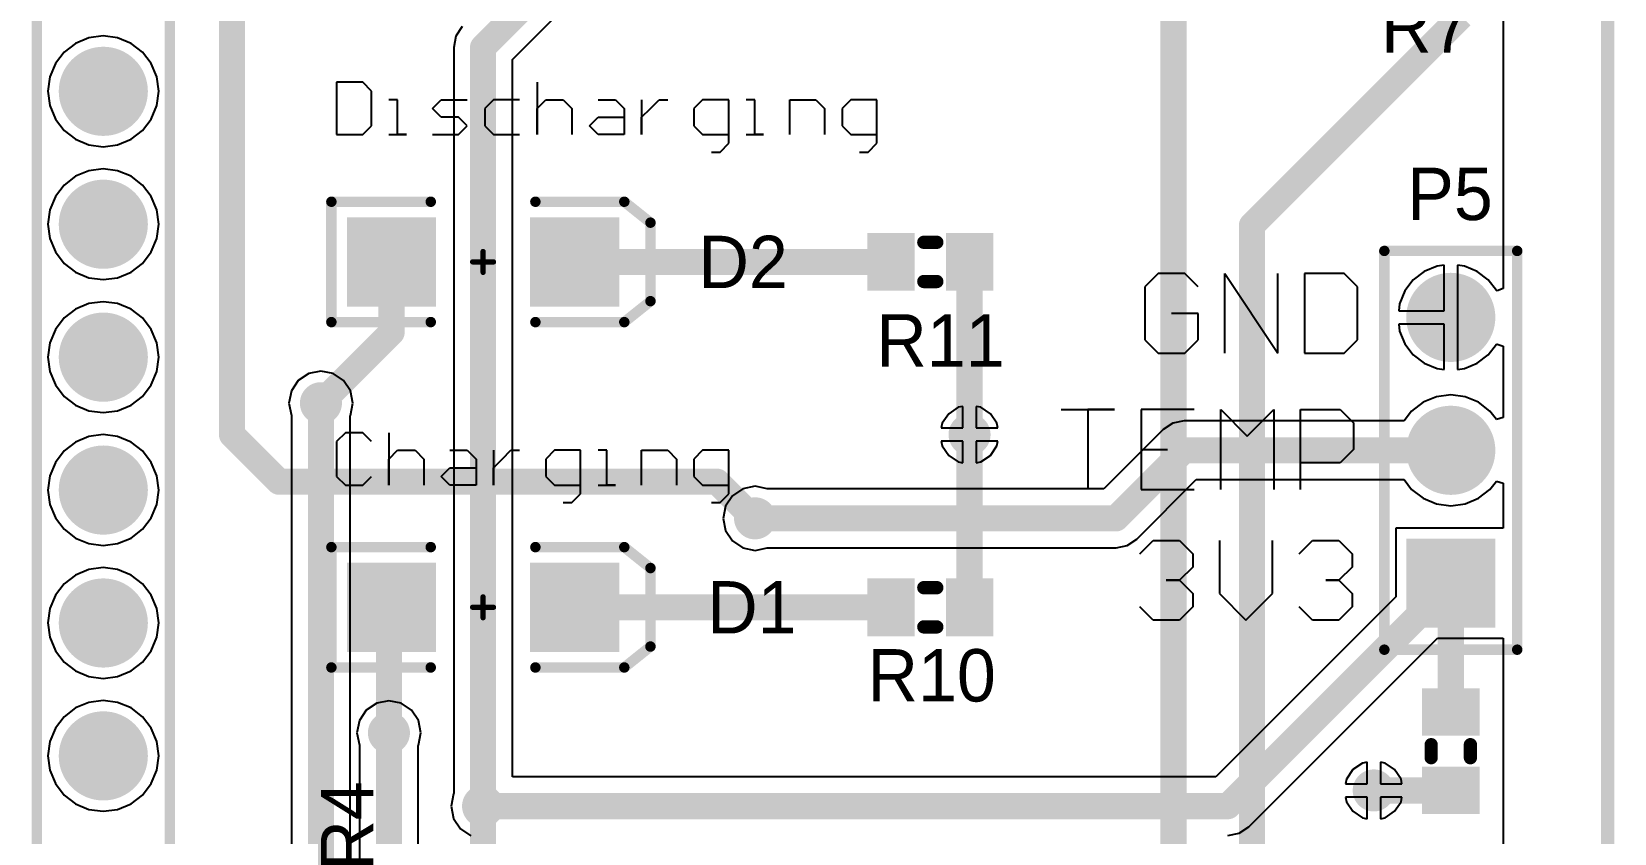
# Model space of a CAD drawing. Header units: millimetres. Extents: x -0.1 to 49.1, y -0.1 to 70.1.
# Drawn here: x 18.87 to 49.13, y 26.38 to 41.7 of the extents above; entities that cross this region are included whole.
import ezdxf

# ---------------------------------------------------------------- set-up
doc = ezdxf.new("R2010")
doc.units = ezdxf.units.MM
for name, color, linetype in [('BottomLayer', 5, 'Continuous'), ('BottomSolder', 6, 'Continuous'), ('Mechanical1', 6, 'Continuous'), ('MultiLayer', 9, 'Continuous'), ('TopLayer', 1, 'Continuous'), ('TopOverlay', 2, 'Continuous'), ('TopPaste', 8, 'Continuous'), ('TopSolder', 216, 'Continuous')]:
    doc.layers.add(name, color=color, linetype=linetype)

# ---------------------------------------------------------------- blocks, each defined once
blk = doc.blocks.new('C___0603__1608_________6')
at = {"layer": 'TopLayer'}
for points in [[(-0.35, -0.45), (0.35, -0.45), (-0.35, 0.45), (0.35, 0.45)], [(1.15, -0.45), (1.85, -0.45), (1.15, 0.45), (1.85, 0.45)]]:
    blk.add_solid(points, dxfattribs=at)
at = {"layer": 'TopOverlay', "const_width": 0.254}
for points in [[(0.625, 0.375), (0.875, 0.375)], [(0.625, -0.375), (0.875, -0.375)]]:
    blk.add_lwpolyline(points, dxfattribs=at)
at = {"layer": 'TopOverlay', "const_width": 0.127}
for points in [[(0.562, 0.375, 1), (0.689, 0.375, 1)], [(0.811, 0.375, 1), (0.938, 0.375, 1)], [(0.562, -0.375, 1), (0.689, -0.375, 1)], [(0.811, -0.375, 1), (0.938, -0.375, 1)]]:
    blk.add_lwpolyline(points, format="xyb", close=True, dxfattribs=at)
at = {"layer": 'TopPaste'}
for points in [[(-0.35, -0.45), (0.35, -0.45), (-0.35, 0.45), (0.35, 0.45)], [(1.15, -0.45), (1.85, -0.45), (1.15, 0.45), (1.85, 0.45)]]:
    blk.add_solid(points, dxfattribs=at)
at = {"layer": 'TopSolder'}
for points in [[(-0.452, -0.552), (0.452, -0.552), (-0.452, 0.552), (0.452, 0.552)], [(1.048, -0.552), (1.952, -0.552), (1.048, 0.552), (1.952, 0.552)]]:
    blk.add_solid(points, dxfattribs=at)
blk = doc.blocks.new('HDR1X3_7')
at = {"layer": 'BottomLayer', "const_width": 0.75}
for points in [[(2.165, 0, 1), (2.915, 0, 1)], [(4.705, 0, 1), (5.455, 0, 1)]]:
    blk.add_lwpolyline(points, format="xyb", close=True, dxfattribs=at)
at = {"layer": 'BottomLayer'}
blk.add_solid([(-0.75, -0.75), (0.75, -0.75), (-0.75, 0.75), (0.75, 0.75)], dxfattribs=at)
at = {"layer": 'BottomSolder', "const_width": 0.852}
for points in [[(2.114, 0, 1), (2.966, 0, 1)], [(4.654, 0, 1), (5.506, 0, 1)]]:
    blk.add_lwpolyline(points, format="xyb", close=True, dxfattribs=at)
at = {"layer": 'BottomSolder'}
blk.add_solid([(-0.852, -0.852), (0.852, -0.852), (-0.852, 0.852), (0.852, 0.852)], dxfattribs=at)
at = {"layer": 'MultiLayer', "const_width": 0.75}
for points in [[(2.165, 0, 1), (2.915, 0, 1)], [(4.705, 0, 1), (5.455, 0, 1)]]:
    blk.add_lwpolyline(points, format="xyb", close=True, dxfattribs=at)
at = {"layer": 'MultiLayer'}
blk.add_solid([(-0.75, -0.75), (0.75, -0.75), (-0.75, 0.75), (0.75, 0.75)], dxfattribs=at)
at = {"layer": 'TopLayer', "const_width": 0.75}
for points in [[(2.165, 0, 1), (2.915, 0, 1)], [(4.705, 0, 1), (5.455, 0, 1)]]:
    blk.add_lwpolyline(points, format="xyb", close=True, dxfattribs=at)
at = {"layer": 'TopLayer'}
blk.add_solid([(-0.75, -0.75), (0.75, -0.75), (-0.75, 0.75), (0.75, 0.75)], dxfattribs=at)
at = {"layer": 'TopOverlay', "const_width": 0.2}
for points in [[(-1.27, 1.27), (-1.27, -1.27)], [(-1.27, 1.27), (6.35, 1.27)], [(6.35, 1.27), (6.35, -1.27)], [(-1.27, -1.27), (6.35, -1.27)]]:
    blk.add_lwpolyline(points, dxfattribs=at)
at = {"layer": 'TopOverlay', "const_width": 0.1}
for points in [[(-1.32, 1.27, 1), (-1.22, 1.27, 1)], [(-1.32, 1.27, 1), (-1.22, 1.27, 1)], [(6.3, 1.27, 1), (6.4, 1.27, 1)], [(6.3, 1.27, 1), (6.4, 1.27, 1)], [(-1.32, -1.27, 1), (-1.22, -1.27, 1)], [(-1.32, -1.27, 1), (-1.22, -1.27, 1)], [(6.3, -1.27, 1), (6.4, -1.27, 1)], [(6.3, -1.27, 1), (6.4, -1.27, 1)]]:
    blk.add_lwpolyline(points, format="xyb", close=True, dxfattribs=at)
at = {"layer": 'TopSolder', "const_width": 0.852}
for points in [[(2.114, 0, 1), (2.966, 0, 1)], [(4.654, 0, 1), (5.506, 0, 1)]]:
    blk.add_lwpolyline(points, format="xyb", close=True, dxfattribs=at)
at = {"layer": 'TopSolder'}
blk.add_solid([(-0.852, -0.852), (0.852, -0.852), (-0.852, 0.852), (0.852, 0.852)], dxfattribs=at)
blk = doc.blocks.new('R___0603__1608_________19')
at = {"layer": 'TopLayer'}
for points in [[(-0.35, -0.45), (0.35, -0.45), (-0.35, 0.45), (0.35, 0.45)], [(1.15, -0.45), (1.85, -0.45), (1.15, 0.45), (1.85, 0.45)]]:
    blk.add_solid(points, dxfattribs=at)
at = {"layer": 'TopOverlay', "const_width": 0.254}
for points in [[(0.875, 0.375), (0.625, 0.375)], [(0.875, -0.375), (0.625, -0.375)]]:
    blk.add_lwpolyline(points, dxfattribs=at)
at = {"layer": 'TopOverlay', "const_width": 0.127}
for points in [[(0.562, 0.375, 1), (0.689, 0.375, 1)], [(0.811, 0.375, 1), (0.938, 0.375, 1)], [(0.562, -0.375, 1), (0.689, -0.375, 1)], [(0.811, -0.375, 1), (0.938, -0.375, 1)]]:
    blk.add_lwpolyline(points, format="xyb", close=True, dxfattribs=at)
at = {"layer": 'TopPaste'}
for points in [[(-0.35, -0.45), (0.35, -0.45), (-0.35, 0.45), (0.35, 0.45)], [(1.15, -0.45), (1.85, -0.45), (1.15, 0.45), (1.85, 0.45)]]:
    blk.add_solid(points, dxfattribs=at)
at = {"layer": 'TopSolder'}
for points in [[(-0.452, -0.552), (0.452, -0.552), (-0.452, 0.552), (0.452, 0.552)], [(1.048, -0.552), (1.952, -0.552), (1.048, 0.552), (1.952, 0.552)]]:
    blk.add_solid(points, dxfattribs=at)
blk = doc.blocks.new('R___0603__1608_________20')
at = {"layer": 'TopLayer'}
for points in [[(-0.35, -0.45), (0.35, -0.45), (-0.35, 0.45), (0.35, 0.45)], [(1.15, -0.45), (1.85, -0.45), (1.15, 0.45), (1.85, 0.45)]]:
    blk.add_solid(points, dxfattribs=at)
at = {"layer": 'TopOverlay', "const_width": 0.254}
for points in [[(0.875, 0.375), (0.625, 0.375)], [(0.875, -0.375), (0.625, -0.375)]]:
    blk.add_lwpolyline(points, dxfattribs=at)
at = {"layer": 'TopOverlay', "const_width": 0.127}
for points in [[(0.562, 0.375, 1), (0.689, 0.375, 1)], [(0.811, 0.375, 1), (0.938, 0.375, 1)], [(0.562, -0.375, 1), (0.689, -0.375, 1)], [(0.811, -0.375, 1), (0.938, -0.375, 1)]]:
    blk.add_lwpolyline(points, format="xyb", close=True, dxfattribs=at)
at = {"layer": 'TopPaste'}
for points in [[(-0.35, -0.45), (0.35, -0.45), (-0.35, 0.45), (0.35, 0.45)], [(1.15, -0.45), (1.85, -0.45), (1.15, 0.45), (1.85, 0.45)]]:
    blk.add_solid(points, dxfattribs=at)
at = {"layer": 'TopSolder'}
for points in [[(-0.452, -0.552), (0.452, -0.552), (-0.452, 0.552), (0.452, 0.552)], [(1.048, -0.552), (1.952, -0.552), (1.048, 0.552), (1.952, 0.552)]]:
    blk.add_solid(points, dxfattribs=at)
blk = doc.blocks.new('HDR1X24_25')
at = {"layer": 'BottomLayer', "const_width": 0.75}
for points in [[(22.485, 0, 1), (23.235, 0, 1)], [(25.025, 0, 1), (25.775, 0, 1)], [(27.565, 0, 1), (28.315, 0, 1)], [(30.105, 0, 1), (30.855, 0, 1)], [(32.645, 0, 1), (33.395, 0, 1)], [(35.185, 0, 1), (35.935, 0, 1)]]:
    blk.add_lwpolyline(points, format="xyb", close=True, dxfattribs=at)
at = {"layer": 'BottomSolder', "const_width": 0.852}
for points in [[(22.434, 0, 1), (23.286, 0, 1)], [(24.974, 0, 1), (25.826, 0, 1)], [(27.514, 0, 1), (28.366, 0, 1)], [(30.054, 0, 1), (30.906, 0, 1)], [(32.594, 0, 1), (33.446, 0, 1)], [(35.134, 0, 1), (35.986, 0, 1)]]:
    blk.add_lwpolyline(points, format="xyb", close=True, dxfattribs=at)
at = {"layer": 'MultiLayer', "const_width": 0.75}
for points in [[(22.485, 0, 1), (23.235, 0, 1)], [(25.025, 0, 1), (25.775, 0, 1)], [(27.565, 0, 1), (28.315, 0, 1)], [(30.105, 0, 1), (30.855, 0, 1)], [(32.645, 0, 1), (33.395, 0, 1)], [(35.185, 0, 1), (35.935, 0, 1)]]:
    blk.add_lwpolyline(points, format="xyb", close=True, dxfattribs=at)
at = {"layer": 'TopLayer', "const_width": 0.75}
for points in [[(22.485, 0, 1), (23.235, 0, 1)], [(25.025, 0, 1), (25.775, 0, 1)], [(27.565, 0, 1), (28.315, 0, 1)], [(30.105, 0, 1), (30.855, 0, 1)], [(32.645, 0, 1), (33.395, 0, 1)], [(35.185, 0, 1), (35.935, 0, 1)]]:
    blk.add_lwpolyline(points, format="xyb", close=True, dxfattribs=at)
at = {"layer": 'TopOverlay', "const_width": 0.2}
for points in [[(0.635, 1.27), (59.69, 1.27)], [(-1.27, -1.27), (59.69, -1.27)]]:
    blk.add_lwpolyline(points, dxfattribs=at)
at = {"layer": 'TopSolder', "const_width": 0.852}
for points in [[(22.434, 0, 1), (23.286, 0, 1)], [(24.974, 0, 1), (25.826, 0, 1)], [(27.514, 0, 1), (28.366, 0, 1)], [(30.054, 0, 1), (30.906, 0, 1)], [(32.594, 0, 1), (33.446, 0, 1)], [(35.134, 0, 1), (35.986, 0, 1)]]:
    blk.add_lwpolyline(points, format="xyb", close=True, dxfattribs=at)
blk = doc.blocks.new('3_2X1_6X1_1_29')
at = {"layer": 'Mechanical1', "const_width": 0.1}
for points in [[(-0.2, 0), (0.2, 0)], [(0, -0.2), (0, 0.2)]]:
    blk.add_lwpolyline(points, dxfattribs=at)
at = {"layer": 'Mechanical1', "const_width": 0.05}
for points in [[(-0.225, 0, 1), (-0.175, 0, 1)], [(-0.025, 0.2, 1), (0.025, 0.2, 1)], [(0.175, 0, 1), (0.225, 0, 1)], [(-0.025, -0.2, 1), (0.025, -0.2, 1)]]:
    blk.add_lwpolyline(points, format="xyb", close=True, dxfattribs=at)
at = {"layer": 'TopLayer'}
for points in [[(-2.5, -0.75), (-1, -0.75), (-2.5, 0.75), (-1, 0.75)], [(1, -0.75), (2.5, -0.75), (1, 0.75), (2.5, 0.75)]]:
    blk.add_solid(points, dxfattribs=at)
at = {"layer": 'TopOverlay', "const_width": 0.2}
for points in [[(-2.9, -1.15), (-2.9, 1.15)], [(-2.9, 1.15), (-1, 1.15)], [(1, 1.15), (2.7, 1.15)], [(2.7, 1.15), (3.2, 0.75)], [(3.2, -0.75), (3.2, 0.75)], [(2.7, -1.15), (3.2, -0.75)], [(-2.9, -1.15), (-1, -1.15)], [(1, -1.15), (2.7, -1.15)]]:
    blk.add_lwpolyline(points, dxfattribs=at)
at = {"layer": 'TopOverlay', "const_width": 0.1}
for points in [[(-2.95, 1.15, 1), (-2.85, 1.15, 1)], [(-2.95, 1.15, 1), (-2.85, 1.15, 1)], [(-1.05, 1.15, 1), (-0.95, 1.15, 1)], [(0.95, 1.15, 1), (1.05, 1.15, 1)], [(2.65, 1.15, 1), (2.75, 1.15, 1)], [(2.65, 1.15, 1), (2.75, 1.15, 1)], [(3.15, 0.75, 1), (3.25, 0.75, 1)], [(3.15, 0.75, 1), (3.25, 0.75, 1)], [(3.15, -0.75, 1), (3.25, -0.75, 1)], [(3.15, -0.75, 1), (3.25, -0.75, 1)], [(-2.95, -1.15, 1), (-2.85, -1.15, 1)], [(-2.95, -1.15, 1), (-2.85, -1.15, 1)], [(-1.05, -1.15, 1), (-0.95, -1.15, 1)], [(0.95, -1.15, 1), (1.05, -1.15, 1)], [(2.65, -1.15, 1), (2.75, -1.15, 1)], [(2.65, -1.15, 1), (2.75, -1.15, 1)]]:
    blk.add_lwpolyline(points, format="xyb", close=True, dxfattribs=at)
at = {"layer": 'TopPaste'}
for points in [[(-2.5, -0.75), (-1, -0.75), (-2.5, 0.75), (-1, 0.75)], [(1, -0.75), (2.5, -0.75), (1, 0.75), (2.5, 0.75)]]:
    blk.add_solid(points, dxfattribs=at)
at = {"layer": 'TopSolder'}
for points in [[(-2.602, -0.852), (-0.898, -0.852), (-2.602, 0.852), (-0.898, 0.852)], [(0.898, -0.852), (2.602, -0.852), (0.898, 0.852), (2.602, 0.852)]]:
    blk.add_solid(points, dxfattribs=at)
blk = doc.blocks.new('3_2X1_6X1_1_30')
at = {"layer": 'Mechanical1', "const_width": 0.1}
for points in [[(-0.2, 0), (0.2, 0)], [(0, -0.2), (0, 0.2)]]:
    blk.add_lwpolyline(points, dxfattribs=at)
at = {"layer": 'Mechanical1', "const_width": 0.05}
for points in [[(-0.225, 0, 1), (-0.175, 0, 1)], [(-0.025, 0.2, 1), (0.025, 0.2, 1)], [(0.175, 0, 1), (0.225, 0, 1)], [(-0.025, -0.2, 1), (0.025, -0.2, 1)]]:
    blk.add_lwpolyline(points, format="xyb", close=True, dxfattribs=at)
at = {"layer": 'TopLayer'}
for points in [[(-2.5, -0.75), (-1, -0.75), (-2.5, 0.75), (-1, 0.75)], [(1, -0.75), (2.5, -0.75), (1, 0.75), (2.5, 0.75)]]:
    blk.add_solid(points, dxfattribs=at)
at = {"layer": 'TopOverlay', "const_width": 0.2}
for points in [[(-2.9, -1.15), (-2.9, 1.15)], [(-2.9, 1.15), (-1, 1.15)], [(1, 1.15), (2.7, 1.15)], [(2.7, 1.15), (3.2, 0.75)], [(3.2, -0.75), (3.2, 0.75)], [(2.7, -1.15), (3.2, -0.75)], [(-2.9, -1.15), (-1, -1.15)], [(1, -1.15), (2.7, -1.15)]]:
    blk.add_lwpolyline(points, dxfattribs=at)
at = {"layer": 'TopOverlay', "const_width": 0.1}
for points in [[(-2.95, 1.15, 1), (-2.85, 1.15, 1)], [(-2.95, 1.15, 1), (-2.85, 1.15, 1)], [(-1.05, 1.15, 1), (-0.95, 1.15, 1)], [(0.95, 1.15, 1), (1.05, 1.15, 1)], [(2.65, 1.15, 1), (2.75, 1.15, 1)], [(2.65, 1.15, 1), (2.75, 1.15, 1)], [(3.15, 0.75, 1), (3.25, 0.75, 1)], [(3.15, 0.75, 1), (3.25, 0.75, 1)], [(3.15, -0.75, 1), (3.25, -0.75, 1)], [(3.15, -0.75, 1), (3.25, -0.75, 1)], [(-2.95, -1.15, 1), (-2.85, -1.15, 1)], [(-2.95, -1.15, 1), (-2.85, -1.15, 1)], [(-1.05, -1.15, 1), (-0.95, -1.15, 1)], [(0.95, -1.15, 1), (1.05, -1.15, 1)], [(2.65, -1.15, 1), (2.75, -1.15, 1)], [(2.65, -1.15, 1), (2.75, -1.15, 1)]]:
    blk.add_lwpolyline(points, format="xyb", close=True, dxfattribs=at)
at = {"layer": 'TopPaste'}
for points in [[(-2.5, -0.75), (-1, -0.75), (-2.5, 0.75), (-1, 0.75)], [(1, -0.75), (2.5, -0.75), (1, 0.75), (2.5, 0.75)]]:
    blk.add_solid(points, dxfattribs=at)
at = {"layer": 'TopSolder'}
for points in [[(-2.602, -0.852), (-0.898, -0.852), (-2.602, 0.852), (-0.898, 0.852)], [(0.898, -0.852), (2.602, -0.852), (0.898, 0.852), (2.602, 0.852)]]:
    blk.add_solid(points, dxfattribs=at)

msp = doc.modelspace()

# ---------------------------------------------------------------- linework, layer by layer
at = {"layer": 'BottomLayer'}
for p, q in [((47, 61.95), (47, 36.792)), ((28.061, 41.168), (30.832, 43.939)), ((27.103, 41.797), (26.982, 41.615)), ((19.71, 41.477), (19.491, 41.309)), ((19.966, 41.583), (19.71, 41.477)), ((20.24, 41.619), (19.966, 41.583)), ((20.514, 41.583), (20.24, 41.619)), ((20.77, 41.477), (20.514, 41.583)), ((20.989, 41.309), (20.77, 41.477)), ((26.982, 41.615), (26.939, 41.4)), ((19.491, 41.309), (19.323, 41.09)), ((21.157, 41.09), (20.989, 41.309)), ((26.939, 41.4), (26.939, 27.141)), ((28.061, 27.461), (28.061, 41.168)), ((19.323, 41.09), (19.217, 40.834)), ((21.263, 40.834), (21.157, 41.09)), ((19.217, 40.834), (19.181, 40.56)), ((19.181, 40.56), (19.217, 40.286)), ((21.299, 40.56), (21.263, 40.834)), ((21.263, 40.286), (21.299, 40.56)), ((19.217, 40.286), (19.323, 40.03)), ((21.157, 40.03), (21.263, 40.286)), ((19.323, 40.03), (19.491, 39.811)), ((20.989, 39.811), (21.157, 40.03)), ((19.491, 39.811), (19.71, 39.643)), ((19.71, 39.643), (19.966, 39.537)), ((20.514, 39.537), (20.77, 39.643)), ((20.77, 39.643), (20.989, 39.811)), ((19.966, 39.537), (20.24, 39.501)), ((20.24, 39.501), (20.514, 39.537)), ((19.966, 39.043), (19.71, 38.937)), ((20.24, 39.079), (19.966, 39.043)), ((20.514, 39.043), (20.24, 39.079)), ((20.77, 38.937), (20.514, 39.043)), ((19.491, 38.769), (19.323, 38.55)), ((19.71, 38.937), (19.491, 38.769)), ((20.989, 38.769), (20.77, 38.937)), ((21.157, 38.55), (20.989, 38.769)), ((19.323, 38.55), (19.217, 38.294)), ((21.263, 38.294), (21.157, 38.55)), ((19.217, 38.294), (19.181, 38.02)), ((21.299, 38.02), (21.263, 38.294)), ((19.181, 38.02), (19.217, 37.746)), ((21.263, 37.746), (21.299, 38.02)), ((19.217, 37.746), (19.323, 37.49)), ((21.157, 37.49), (21.263, 37.746)), ((19.323, 37.49), (19.491, 37.271)), ((19.491, 37.271), (19.71, 37.103)), ((20.77, 37.103), (20.989, 37.271)), ((20.989, 37.271), (21.157, 37.49)), ((45.738, 37.218), (45.494, 37.117)), ((45.873, 37.236), (45.738, 37.218)), ((45.873, 36.367), (45.873, 37.236)), ((46.262, 37.218), (46.127, 37.236)), ((46.127, 37.236), (46.127, 36.24)), ((46.506, 37.117), (46.262, 37.218)), ((19.71, 37.103), (19.966, 36.997)), ((19.966, 36.997), (20.24, 36.961)), ((20.24, 36.961), (20.514, 36.997)), ((20.514, 36.997), (20.77, 37.103)), ((45.284, 36.956), (45.123, 36.746)), ((45.494, 37.117), (45.284, 36.956)), ((46.716, 36.956), (46.506, 37.117)), ((46.873, 36.752), (46.716, 36.956)), ((45.123, 36.746), (45.022, 36.502)), ((46.886, 36.75), (46.873, 36.752)), ((47, 36.792), (46.886, 36.75)), ((19.71, 36.397), (19.491, 36.229)), ((19.966, 36.503), (19.71, 36.397)), ((20.24, 36.539), (19.966, 36.503)), ((20.514, 36.503), (20.24, 36.539)), ((20.77, 36.397), (20.514, 36.503)), ((20.989, 36.229), (20.77, 36.397)), ((45.022, 36.502), (45.004, 36.367)), ((45.004, 36.367), (45.873, 36.367)), ((19.323, 36.01), (19.217, 35.754)), ((19.491, 36.229), (19.323, 36.01)), ((21.157, 36.01), (20.989, 36.229)), ((21.263, 35.754), (21.157, 36.01)), ((45.873, 36.113), (45.004, 36.113)), ((45.004, 36.113), (45.022, 35.978)), ((45.873, 35.244), (45.873, 36.113)), ((46.127, 36.24), (46.127, 35.244)), ((19.217, 35.754), (19.181, 35.48)), ((21.299, 35.48), (21.263, 35.754)), ((45.022, 35.978), (45.123, 35.734)), ((45.123, 35.734), (45.284, 35.524)), ((46.716, 35.524), (46.873, 35.728)), ((46.873, 35.728), (46.886, 35.73)), ((46.886, 35.73), (47, 35.688)), ((19.181, 35.48), (19.217, 35.206)), ((21.263, 35.206), (21.299, 35.48)), ((45.284, 35.524), (45.494, 35.363)), ((46.506, 35.363), (46.716, 35.524)), ((47, 35.688), (47, 34.33)), ((19.217, 35.206), (19.323, 34.95)), ((21.157, 34.95), (21.263, 35.206)), ((24.166, 35.165), (23.967, 35.033)), ((24.4, 35.212), (24.166, 35.165)), ((24.634, 35.165), (24.4, 35.212)), ((24.833, 35.033), (24.634, 35.165)), ((45.494, 35.363), (45.738, 35.262)), ((45.738, 35.262), (45.873, 35.244)), ((46.127, 35.244), (46.262, 35.262)), ((46.262, 35.262), (46.506, 35.363)), ((19.323, 34.95), (19.491, 34.731)), ((20.989, 34.731), (21.157, 34.95)), ((23.835, 34.834), (23.788, 34.6)), ((23.967, 35.033), (23.835, 34.834)), ((24.965, 34.834), (24.833, 35.033)), ((25.012, 34.6), (24.965, 34.834)), ((19.491, 34.731), (19.71, 34.563)), ((19.71, 34.563), (19.966, 34.457)), ((20.514, 34.457), (20.77, 34.563)), ((20.77, 34.563), (20.989, 34.731)), ((23.788, 34.6), (23.835, 34.366)), ((24.965, 34.366), (25.012, 34.6)), ((36.584, 34.522), (36.401, 34.399)), ((36.673, 34.54), (36.584, 34.522)), ((36.673, 34.127), (36.673, 34.54)), ((37.016, 34.522), (36.927, 34.54)), ((36.927, 34.54), (36.927, 34.127)), ((37.199, 34.399), (37.016, 34.522)), ((45.47, 34.617), (45.251, 34.449)), ((45.726, 34.723), (45.47, 34.617)), ((46, 34.759), (45.726, 34.723)), ((46.274, 34.723), (46, 34.759)), ((46.53, 34.617), (46.274, 34.723)), ((46.749, 34.449), (46.53, 34.617)), ((19.966, 34.457), (20.24, 34.421)), ((20.24, 34.421), (20.514, 34.457)), ((23.835, 34.366), (23.839, 34.359)), ((23.839, 34.359), (23.839, 19.932)), ((24.961, 34.359), (24.965, 34.366)), ((24.961, 19.7), (24.961, 34.359)), ((36.278, 34.216), (36.26, 34.127)), ((36.401, 34.399), (36.278, 34.216)), ((37.322, 34.216), (37.199, 34.399)), ((37.34, 34.127), (37.322, 34.216)), ((40.685, 34.218), (40.503, 34.097)), ((40.9, 34.261), (40.685, 34.218)), ((45.107, 34.261), (40.9, 34.261)), ((45.251, 34.449), (45.107, 34.261)), ((46.873, 34.287), (46.749, 34.449)), ((47, 34.33), (46.873, 34.287)), ((19.966, 33.963), (19.71, 33.857)), ((20.24, 33.999), (19.966, 33.963)), ((20.514, 33.963), (20.24, 33.999)), ((20.77, 33.857), (20.514, 33.963)), ((36.26, 34.127), (36.673, 34.127)), ((36.927, 34.127), (37.34, 34.127)), ((40.503, 34.097), (39.368, 32.961)), ((19.491, 33.689), (19.323, 33.47)), ((19.71, 33.857), (19.491, 33.689)), ((20.989, 33.689), (20.77, 33.857)), ((21.157, 33.47), (20.989, 33.689)), ((36.673, 33.873), (36.26, 33.873)), ((36.26, 33.873), (36.278, 33.784)), ((36.278, 33.784), (36.401, 33.601)), ((36.401, 33.601), (36.584, 33.478)), ((36.673, 33.46), (36.673, 33.873)), ((37.34, 33.873), (36.927, 33.873)), ((36.927, 33.873), (36.927, 33.46)), ((37.016, 33.478), (37.199, 33.601)), ((37.199, 33.601), (37.322, 33.784)), ((37.322, 33.784), (37.34, 33.873)), ((19.323, 33.47), (19.217, 33.214)), ((21.263, 33.214), (21.157, 33.47)), ((36.584, 33.478), (36.673, 33.46)), ((36.927, 33.46), (37.016, 33.478)), ((19.217, 33.214), (19.181, 32.94)), ((21.299, 32.94), (21.263, 33.214)), ((32.7, 33.012), (32.466, 32.965)), ((32.934, 32.965), (32.7, 33.012)), ((39.997, 32.003), (41.132, 33.139)), ((41.132, 33.139), (45.107, 33.139)), ((45.107, 33.139), (45.251, 32.951)), ((46.749, 32.951), (46.873, 33.113)), ((46.873, 33.113), (47, 33.07)), ((47, 33.07), (47, 32.21)), ((19.181, 32.94), (19.217, 32.666)), ((21.263, 32.666), (21.299, 32.94)), ((32.267, 32.833), (32.135, 32.634)), ((32.466, 32.965), (32.267, 32.833)), ((32.941, 32.961), (32.934, 32.965)), ((39.368, 32.961), (32.941, 32.961)), ((45.251, 32.951), (45.47, 32.783)), ((45.47, 32.783), (45.726, 32.677)), ((46.274, 32.677), (46.53, 32.783)), ((46.53, 32.783), (46.749, 32.951)), ((19.217, 32.666), (19.323, 32.41)), ((19.323, 32.41), (19.491, 32.191)), ((20.989, 32.191), (21.157, 32.41)), ((21.157, 32.41), (21.263, 32.666)), ((32.135, 32.634), (32.088, 32.4)), ((32.088, 32.4), (32.135, 32.166)), ((45.726, 32.677), (46, 32.641)), ((46, 32.641), (46.274, 32.677)), ((19.491, 32.191), (19.71, 32.023)), ((20.77, 32.023), (20.989, 32.191)), ((32.135, 32.166), (32.267, 31.967)), ((47, 32.21), (44.95, 32.21)), ((44.95, 32.21), (44.95, 30.903)), ((19.71, 32.023), (19.966, 31.917)), ((19.966, 31.917), (20.24, 31.881)), ((20.24, 31.881), (20.514, 31.917)), ((20.514, 31.917), (20.77, 32.023)), ((32.267, 31.967), (32.466, 31.835)), ((32.466, 31.835), (32.7, 31.788)), ((32.7, 31.788), (32.934, 31.835)), ((32.934, 31.835), (32.941, 31.839)), ((32.941, 31.839), (39.6, 31.839)), ((39.6, 31.839), (39.815, 31.882)), ((39.815, 31.882), (39.997, 32.003)), ((19.71, 31.317), (19.491, 31.149)), ((19.966, 31.423), (19.71, 31.317)), ((20.24, 31.459), (19.966, 31.423)), ((20.514, 31.423), (20.24, 31.459)), ((20.77, 31.317), (20.514, 31.423)), ((20.989, 31.149), (20.77, 31.317)), ((19.323, 30.93), (19.217, 30.674)), ((19.491, 31.149), (19.323, 30.93)), ((21.157, 30.93), (20.989, 31.149)), ((21.263, 30.674), (21.157, 30.93)), ((44.95, 30.903), (41.508, 27.461)), ((19.217, 30.674), (19.181, 30.4)), ((21.299, 30.4), (21.263, 30.674)), ((19.181, 30.4), (19.217, 30.126)), ((21.263, 30.126), (21.299, 30.4)), ((19.217, 30.126), (19.323, 29.87)), ((21.157, 29.87), (21.263, 30.126)), ((42.137, 26.503), (45.743, 30.11)), ((45.743, 30.11), (47, 30.11)), ((47, 30.11), (47, 2)), ((19.323, 29.87), (19.491, 29.651)), ((20.989, 29.651), (21.157, 29.87)), ((19.491, 29.651), (19.71, 29.483)), ((19.71, 29.483), (19.966, 29.377)), ((19.966, 29.377), (20.24, 29.341)), ((20.24, 29.341), (20.514, 29.377)), ((20.514, 29.377), (20.77, 29.483)), ((20.77, 29.483), (20.989, 29.651)), ((19.71, 28.777), (19.491, 28.609)), ((19.966, 28.883), (19.71, 28.777)), ((20.24, 28.919), (19.966, 28.883)), ((20.514, 28.883), (20.24, 28.919)), ((20.77, 28.777), (20.514, 28.883)), ((20.989, 28.609), (20.77, 28.777)), ((25.466, 28.865), (25.267, 28.733)), ((25.7, 28.912), (25.466, 28.865)), ((25.934, 28.865), (25.7, 28.912)), ((26.133, 28.733), (25.934, 28.865)), ((19.491, 28.609), (19.323, 28.39)), ((21.157, 28.39), (20.989, 28.609)), ((25.135, 28.534), (25.088, 28.3)), ((25.267, 28.733), (25.135, 28.534)), ((26.265, 28.534), (26.133, 28.733)), ((26.312, 28.3), (26.265, 28.534)), ((19.323, 28.39), (19.217, 28.134)), ((21.263, 28.134), (21.157, 28.39)), ((25.088, 28.3), (25.135, 28.066)), ((26.265, 28.066), (26.312, 28.3)), ((19.217, 28.134), (19.181, 27.86)), ((19.181, 27.86), (19.217, 27.586)), ((21.299, 27.86), (21.263, 28.134)), ((21.263, 27.586), (21.299, 27.86)), ((25.135, 28.066), (25.139, 28.059)), ((25.139, 28.059), (25.139, 18.132)), ((26.261, 28.059), (26.265, 28.066)), ((26.261, 17.9), (26.261, 28.059)), ((19.217, 27.586), (19.323, 27.33)), ((21.157, 27.33), (21.263, 27.586)), ((44.128, 27.599), (44.005, 27.416)), ((44.311, 27.722), (44.128, 27.599)), ((44.4, 27.74), (44.311, 27.722)), ((44.4, 27.327), (44.4, 27.74)), ((44.743, 27.722), (44.654, 27.74)), ((44.654, 27.74), (44.654, 27.327)), ((44.926, 27.599), (44.743, 27.722)), ((45.049, 27.416), (44.926, 27.599)), ((19.323, 27.33), (19.491, 27.111)), ((20.989, 27.111), (21.157, 27.33)), ((41.508, 27.461), (28.061, 27.461)), ((44.005, 27.416), (43.987, 27.327)), ((43.987, 27.327), (44.4, 27.327)), ((44.654, 27.327), (45.067, 27.327)), ((45.067, 27.327), (45.049, 27.416)), ((19.491, 27.111), (19.71, 26.943)), ((19.71, 26.943), (19.966, 26.837)), ((20.514, 26.837), (20.77, 26.943)), ((20.77, 26.943), (20.989, 27.111)), ((26.935, 27.134), (26.888, 26.9)), ((26.939, 27.141), (26.935, 27.134)), ((44.4, 27.073), (43.987, 27.073)), ((43.987, 27.073), (44.005, 26.984)), ((44.005, 26.984), (44.128, 26.801)), ((44.4, 26.66), (44.4, 27.073)), ((45.067, 27.073), (44.654, 27.073)), ((44.654, 27.073), (44.654, 26.66)), ((44.926, 26.801), (45.049, 26.984)), ((45.049, 26.984), (45.067, 27.073)), ((19.966, 26.837), (20.24, 26.801)), ((20.24, 26.801), (20.514, 26.837)), ((26.888, 26.9), (26.935, 26.666)), ((26.935, 26.666), (27.067, 26.467)), ((44.128, 26.801), (44.311, 26.678)), ((44.311, 26.678), (44.4, 26.66)), ((44.654, 26.66), (44.743, 26.678)), ((44.743, 26.678), (44.926, 26.801)), ((27.067, 26.467), (27.266, 26.335)), ((41.74, 26.339), (41.955, 26.382)), ((41.955, 26.382), (42.137, 26.503))]:
    msp.add_line(p, q, dxfattribs=at)
at = {"layer": 'BottomLayer', "const_width": 0.5}
for points in [[(27.5, 41.4), (30.6, 44.5)], [(27.5, 26.9), (27.5, 41.4)], [(24.4, 19.7), (24.4, 34.6)], [(39.6, 32.4), (40.9, 33.7)], [(40.9, 33.7), (46, 33.7)], [(32.7, 32.4), (39.6, 32.4)], [(41.74, 26.9), (46, 31.16)], [(25.7, 17.9), (25.7, 28.3)], [(27.5, 26.9), (41.74, 26.9)]]:
    msp.add_lwpolyline(points, dxfattribs=at)
at = {"layer": 'BottomLayer'}
for points, const_width in [([(27.375, 41.4, 1), (27.625, 41.4, 1)], 0.25), ([(27.375, 41.4, 1), (27.625, 41.4, 1)], 0.25), ([(24.25, 34.6, 1), (24.55, 34.6, 1)], 0.3), ([(24.275, 34.6, 1), (24.525, 34.6, 1)], 0.25), ([(36.65, 34, 1), (36.95, 34, 1)], 0.3), ([(40.775, 33.7, 1), (41.025, 33.7, 1)], 0.25), ([(40.775, 33.7, 1), (41.025, 33.7, 1)], 0.25), ([(45.875, 33.7, 1), (46.125, 33.7, 1)], 0.25), ([(32.55, 32.4, 1), (32.85, 32.4, 1)], 0.3), ([(32.575, 32.4, 1), (32.825, 32.4, 1)], 0.25), ([(39.475, 32.4, 1), (39.725, 32.4, 1)], 0.25), ([(39.475, 32.4, 1), (39.725, 32.4, 1)], 0.25), ([(45.875, 31.16, 1), (46.125, 31.16, 1)], 0.25), ([(25.55, 28.3, 1), (25.85, 28.3, 1)], 0.3), ([(25.575, 28.3, 1), (25.825, 28.3, 1)], 0.25), ([(44.377, 27.2, 1), (44.677, 27.2, 1)], 0.3), ([(27.35, 26.9, 1), (27.65, 26.9, 1)], 0.3), ([(27.375, 26.9, 1), (27.625, 26.9, 1)], 0.25), ([(27.375, 26.9, 1), (27.625, 26.9, 1)], 0.25), ([(41.615, 26.9, 1), (41.865, 26.9, 1)], 0.25), ([(41.615, 26.9, 1), (41.865, 26.9, 1)], 0.25)]:
    msp.add_lwpolyline(points, format="xyb", close=True, dxfattribs=dict(at, const_width=const_width))
at = {"layer": 'BottomSolder', "const_width": 0.402}
for points in [[(24.199, 34.6, 1), (24.601, 34.6, 1)], [(36.599, 34, 1), (37.001, 34, 1)], [(32.499, 32.4, 1), (32.901, 32.4, 1)], [(25.499, 28.3, 1), (25.901, 28.3, 1)], [(44.326, 27.2, 1), (44.728, 27.2, 1)], [(27.299, 26.9, 1), (27.701, 26.9, 1)]]:
    msp.add_lwpolyline(points, format="xyb", close=True, dxfattribs=at)
at = {"layer": 'Mechanical1', "const_width": 0.254}
msp.add_lwpolyline([(49, 0), (49, 56)], dxfattribs=at)
at = {"layer": 'MultiLayer', "const_width": 0.3}
for points in [[(24.25, 34.6, 1), (24.55, 34.6, 1)], [(36.65, 34, 1), (36.95, 34, 1)], [(32.55, 32.4, 1), (32.85, 32.4, 1)], [(25.55, 28.3, 1), (25.85, 28.3, 1)], [(44.377, 27.2, 1), (44.677, 27.2, 1)], [(27.35, 26.9, 1), (27.65, 26.9, 1)]]:
    msp.add_lwpolyline(points, format="xyb", close=True, dxfattribs=at)
at = {"layer": 'TopLayer', "const_width": 0.5}
for points in [[(22.7, 34), (22.7, 65.032)], [(40.7, 24.9), (40.7, 42.8)], [(42.2, 38), (46.2, 42)], [(42.2, 24.4), (42.2, 38)], [(25.75, 35.95), (25.75, 37.3)], [(29.3, 37.3), (35.3, 37.3)], [(36.8, 34), (36.8, 37.3)], [(24.4, 34.6), (25.75, 35.95)], [(22.7, 34), (23.6, 33.1)], [(36.8, 30.8), (36.8, 34)], [(23.6, 33.1), (31.973, 33.1)], [(31.973, 33.1), (32.673, 32.4)], [(32.673, 32.4), (32.7, 32.4)], [(46, 28.7), (46, 31.16)], [(25.7, 30.65), (25.75, 30.7)], [(25.7, 28.3), (25.7, 30.65)], [(29.2, 30.7), (35.2, 30.7)], [(36.7, 30.7), (36.8, 30.8)], [(44.527, 27.2), (46, 27.2)], [(27.5, 25.265), (27.5, 26.9)]]:
    msp.add_lwpolyline(points, dxfattribs=at)
at = {"layer": 'TopLayer'}
for points, const_width in [([(42.075, 38, 1), (42.325, 38, 1)], 0.25), ([(42.075, 38, 1), (42.325, 38, 1)], 0.25), ([(25.625, 37.3, 1), (25.875, 37.3, 1)], 0.25), ([(29.175, 37.3, 1), (29.425, 37.3, 1)], 0.25), ([(35.175, 37.3, 1), (35.425, 37.3, 1)], 0.25), ([(36.675, 37.3, 1), (36.925, 37.3, 1)], 0.25), ([(25.625, 35.95, 1), (25.875, 35.95, 1)], 0.25), ([(25.625, 35.95, 1), (25.875, 35.95, 1)], 0.25), ([(24.25, 34.6, 1), (24.55, 34.6, 1)], 0.3), ([(24.275, 34.6, 1), (24.525, 34.6, 1)], 0.25), ([(22.575, 34, 1), (22.825, 34, 1)], 0.25), ([(22.575, 34, 1), (22.825, 34, 1)], 0.25), ([(36.65, 34, 1), (36.95, 34, 1)], 0.3), ([(36.675, 34, 1), (36.925, 34, 1)], 0.25), ([(36.675, 34, 1), (36.925, 34, 1)], 0.25), ([(23.475, 33.1, 1), (23.725, 33.1, 1)], 0.25), ([(23.475, 33.1, 1), (23.725, 33.1, 1)], 0.25), ([(31.848, 33.1, 1), (32.098, 33.1, 1)], 0.25), ([(31.848, 33.1, 1), (32.098, 33.1, 1)], 0.25), ([(32.55, 32.4, 1), (32.85, 32.4, 1)], 0.3), ([(32.548, 32.4, 1), (32.798, 32.4, 1)], 0.25), ([(32.548, 32.4, 1), (32.798, 32.4, 1)], 0.25), ([(32.575, 32.4, 1), (32.825, 32.4, 1)], 0.25), ([(45.875, 31.16, 1), (46.125, 31.16, 1)], 0.25), ([(25.575, 30.65, 1), (25.825, 30.65, 1)], 0.25), ([(25.575, 30.65, 1), (25.825, 30.65, 1)], 0.25), ([(25.625, 30.7, 1), (25.875, 30.7, 1)], 0.25), ([(29.075, 30.7, 1), (29.325, 30.7, 1)], 0.25), ([(35.075, 30.7, 1), (35.325, 30.7, 1)], 0.25), ([(36.575, 30.7, 1), (36.825, 30.7, 1)], 0.25), ([(36.675, 30.8, 1), (36.925, 30.8, 1)], 0.25), ([(36.675, 30.8, 1), (36.925, 30.8, 1)], 0.25), ([(45.875, 28.7, 1), (46.125, 28.7, 1)], 0.25), ([(25.55, 28.3, 1), (25.85, 28.3, 1)], 0.3), ([(25.575, 28.3, 1), (25.825, 28.3, 1)], 0.25), ([(44.377, 27.2, 1), (44.677, 27.2, 1)], 0.3), ([(44.402, 27.2, 1), (44.652, 27.2, 1)], 0.25), ([(45.875, 27.2, 1), (46.125, 27.2, 1)], 0.25), ([(27.35, 26.9, 1), (27.65, 26.9, 1)], 0.3), ([(27.375, 26.9, 1), (27.625, 26.9, 1)], 0.25)]:
    msp.add_lwpolyline(points, format="xyb", close=True, dxfattribs=dict(at, const_width=const_width))
at = {"layer": 'TopOverlay'}
for p, q in [((24.7, 40.733), (24.7, 39.733)), ((25.2, 40.733), (24.7, 40.733)), ((25.366, 40.566), (25.2, 40.733)), ((25.366, 39.9), (25.366, 40.566)), ((28.532, 40.733), (28.532, 39.733)), ((25.866, 40.4), (25.7, 40.4)), ((25.866, 39.733), (25.866, 40.4)), ((26.533, 40.233), (26.699, 40.4)), ((26.699, 40.4), (27.199, 40.4)), ((27.699, 40.4), (27.532, 40.233)), ((28.199, 40.4), (27.699, 40.4)), ((28.532, 40.233), (28.699, 40.4)), ((28.699, 40.4), (29.032, 40.4)), ((29.032, 40.4), (29.199, 40.233)), ((29.698, 40.4), (30.032, 40.4)), ((30.032, 40.4), (30.198, 40.233)), ((30.531, 40.4), (30.531, 39.733)), ((30.698, 40.233), (30.865, 40.4)), ((30.865, 40.4), (31.031, 40.4)), ((31.698, 40.4), (31.531, 40.233)), ((32.198, 40.4), (31.698, 40.4)), ((32.198, 39.567), (32.198, 40.4)), ((32.697, 40.4), (32.531, 40.4)), ((32.697, 39.733), (32.697, 40.4)), ((33.364, 39.733), (33.364, 40.4)), ((33.364, 40.4), (33.864, 40.4)), ((33.864, 40.4), (34.03, 40.233)), ((34.53, 40.4), (34.364, 40.233)), ((35.03, 40.4), (34.53, 40.4)), ((35.03, 39.567), (35.03, 40.4)), ((26.699, 40.066), (26.533, 40.233)), ((27.033, 40.066), (26.699, 40.066)), ((27.199, 39.9), (27.033, 40.066)), ((27.532, 40.233), (27.532, 39.9)), ((28.532, 39.733), (28.532, 40.233)), ((29.199, 40.233), (29.199, 39.733)), ((29.532, 39.9), (29.698, 40.066)), ((29.698, 40.066), (30.198, 40.066)), ((30.198, 40.233), (30.198, 39.733)), ((30.531, 40.066), (30.698, 40.233)), ((30.531, 39.733), (30.531, 40.066)), ((31.531, 40.233), (31.531, 39.9)), ((34.03, 40.233), (34.03, 39.733)), ((34.364, 40.233), (34.364, 39.9)), ((24.7, 39.733), (25.2, 39.733)), ((25.2, 39.733), (25.366, 39.9)), ((25.7, 39.733), (26.033, 39.733)), ((26.033, 39.733), (25.866, 39.733)), ((26.533, 39.733), (27.033, 39.733)), ((27.033, 39.733), (27.199, 39.9)), ((27.532, 39.9), (27.699, 39.733)), ((27.699, 39.733), (28.199, 39.733)), ((29.698, 39.733), (29.532, 39.9)), ((30.198, 39.733), (29.698, 39.733)), ((31.531, 39.9), (31.698, 39.733)), ((31.698, 39.733), (32.198, 39.733)), ((32.531, 39.733), (32.864, 39.733)), ((32.864, 39.733), (32.697, 39.733)), ((34.364, 39.9), (34.53, 39.733)), ((34.53, 39.733), (35.03, 39.733)), ((31.864, 39.4), (32.031, 39.4)), ((32.031, 39.4), (32.198, 39.567)), ((34.697, 39.4), (34.863, 39.4)), ((34.863, 39.4), (35.03, 39.567)), ((40.408, 37.078), (40.154, 36.824)), ((40.916, 37.078), (40.408, 37.078)), ((41.17, 36.824), (40.916, 37.078)), ((41.678, 35.554), (41.678, 37.078)), ((41.678, 37.078), (42.693, 35.554)), ((42.693, 35.554), (42.693, 37.078)), ((43.201, 37.078), (43.201, 35.554)), ((43.963, 37.078), (43.201, 37.078)), ((44.217, 36.824), (43.963, 37.078)), ((40.154, 36.824), (40.154, 35.808)), ((44.217, 35.808), (44.217, 36.824)), ((41.17, 36.316), (40.662, 36.316)), ((41.17, 35.808), (41.17, 36.316)), ((40.154, 35.808), (40.408, 35.554)), ((40.916, 35.554), (41.17, 35.808)), ((43.963, 35.554), (44.217, 35.808)), ((40.408, 35.554), (40.916, 35.554)), ((43.201, 35.554), (43.963, 35.554)), ((38.554, 34.478), (39.57, 34.478)), ((39.57, 34.478), (39.062, 34.478)), ((39.062, 34.478), (39.062, 32.954)), ((41.093, 34.478), (40.078, 34.478)), ((40.078, 34.478), (40.078, 32.954)), ((41.601, 32.954), (41.601, 34.478)), ((41.601, 34.478), (42.109, 33.97)), ((42.109, 33.97), (42.617, 34.478)), ((42.617, 34.478), (42.617, 32.954)), ((43.125, 32.954), (43.125, 34.478)), ((43.125, 34.478), (43.886, 34.478)), ((43.886, 34.478), (44.14, 34.224)), ((44.14, 34.224), (44.14, 33.716)), ((24.867, 34.033), (24.7, 33.866)), ((25.2, 34.033), (24.867, 34.033)), ((25.366, 33.866), (25.2, 34.033)), ((25.7, 34.033), (25.7, 33.033)), ((24.7, 33.866), (24.7, 33.2)), ((25.7, 33.533), (25.866, 33.7)), ((25.866, 33.7), (26.2, 33.7)), ((26.2, 33.7), (26.366, 33.533)), ((26.866, 33.7), (27.199, 33.7)), ((27.199, 33.7), (27.366, 33.533)), ((27.699, 33.7), (27.699, 33.033)), ((27.866, 33.533), (28.032, 33.7)), ((28.032, 33.7), (28.199, 33.7)), ((28.865, 33.7), (28.699, 33.533)), ((29.365, 33.7), (28.865, 33.7)), ((29.365, 32.867), (29.365, 33.7)), ((29.865, 33.7), (29.698, 33.7)), ((29.865, 33.033), (29.865, 33.7)), ((30.531, 33.033), (30.531, 33.7)), ((30.531, 33.7), (31.031, 33.7)), ((31.031, 33.7), (31.198, 33.533)), ((31.698, 33.7), (31.531, 33.533)), ((32.198, 33.7), (31.698, 33.7)), ((32.198, 32.867), (32.198, 33.7)), ((40.078, 33.716), (40.585, 33.716)), ((44.14, 33.716), (43.886, 33.462)), ((25.7, 33.033), (25.7, 33.533)), ((26.366, 33.533), (26.366, 33.033)), ((26.699, 33.2), (26.866, 33.366)), ((26.866, 33.366), (27.366, 33.366)), ((27.366, 33.533), (27.366, 33.033)), ((27.699, 33.366), (27.866, 33.533)), ((27.699, 33.033), (27.699, 33.366)), ((28.699, 33.533), (28.699, 33.2)), ((31.198, 33.533), (31.198, 33.033)), ((31.531, 33.533), (31.531, 33.2)), ((43.886, 33.462), (43.125, 33.462)), ((24.7, 33.2), (24.867, 33.033)), ((24.867, 33.033), (25.2, 33.033)), ((25.2, 33.033), (25.366, 33.2)), ((26.866, 33.033), (26.699, 33.2)), ((27.366, 33.033), (26.866, 33.033)), ((28.699, 33.2), (28.865, 33.033)), ((28.865, 33.033), (29.365, 33.033)), ((29.698, 33.033), (30.032, 33.033)), ((30.032, 33.033), (29.865, 33.033)), ((31.531, 33.2), (31.698, 33.033)), ((31.698, 33.033), (32.198, 33.033)), ((29.032, 32.7), (29.199, 32.7)), ((29.199, 32.7), (29.365, 32.867)), ((31.864, 32.7), (32.031, 32.7)), ((32.031, 32.7), (32.198, 32.867)), ((40.078, 32.954), (41.093, 32.954)), ((40.054, 31.724), (40.308, 31.978)), ((40.308, 31.978), (40.816, 31.978)), ((40.816, 31.978), (41.07, 31.724)), ((41.578, 31.978), (41.578, 30.962)), ((42.593, 30.962), (42.593, 31.978)), ((43.101, 31.724), (43.355, 31.978)), ((43.355, 31.978), (43.863, 31.978)), ((43.863, 31.978), (44.117, 31.724)), ((41.07, 31.47), (40.816, 31.216)), ((41.07, 31.724), (41.07, 31.47)), ((44.117, 31.47), (43.863, 31.216)), ((44.117, 31.724), (44.117, 31.47)), ((40.816, 31.216), (40.562, 31.216)), ((40.562, 31.216), (40.816, 31.216)), ((40.816, 31.216), (41.07, 30.962)), ((43.863, 31.216), (43.609, 31.216)), ((43.609, 31.216), (43.863, 31.216)), ((43.863, 31.216), (44.117, 30.962)), ((41.07, 30.962), (41.07, 30.708)), ((41.578, 30.962), (42.085, 30.454)), ((42.085, 30.454), (42.593, 30.962)), ((44.117, 30.962), (44.117, 30.708)), ((40.308, 30.454), (40.054, 30.708)), ((41.07, 30.708), (40.816, 30.454)), ((43.355, 30.454), (43.101, 30.708)), ((44.117, 30.708), (43.863, 30.454)), ((40.816, 30.454), (40.308, 30.454)), ((43.863, 30.454), (43.355, 30.454))]:
    msp.add_line(p, q, dxfattribs=at)
at = {"layer": 'TopSolder', "const_width": 0.402}
for points in [[(24.199, 34.6, 1), (24.601, 34.6, 1)], [(36.599, 34, 1), (37.001, 34, 1)], [(32.499, 32.4, 1), (32.901, 32.4, 1)], [(25.499, 28.3, 1), (25.901, 28.3, 1)], [(44.326, 27.2, 1), (44.728, 27.2, 1)], [(27.299, 26.9, 1), (27.701, 26.9, 1)]]:
    msp.add_lwpolyline(points, format="xyb", close=True, dxfattribs=at)

# ---------------------------------------------------------------- block references
for name, p, rotation in [('HDR1X24_25', (20.24, 5), 90), ('3_2X1_6X1_1_29', (27.5, 37.3), 360), ('R___0603__1608_________19', (36.8, 37.3), 180), ('HDR1X3_7', (46, 31.16), 90), ('3_2X1_6X1_1_30', (27.5, 30.7), 360), ('R___0603__1608_________20', (36.8, 30.7), 180), ('C___0603__1608_________6', (46, 27.2), 90)]:
    msp.add_blockref(name, p, dxfattribs=dict(rotation=rotation))

# ---------------------------------------------------------------- texts
at = {"layer": 'TopOverlay'}
for s, p in [('R7', (44.667, 41.3)), ('P5', (45.167, 38.1)), ('D2', (31.617, 36.8)), ('R11', (35.017, 35.3)), ('D1', (31.784, 30.2)), ('R10', (34.85, 28.9))]:
    msp.add_text(s, height=1, dxfattribs=at).set_placement(p)
msp.add_text('R4', height=1, rotation=90, dxfattribs=at).set_placement((25.4, 25.667))

doc.saveas('drawing.dxf')
